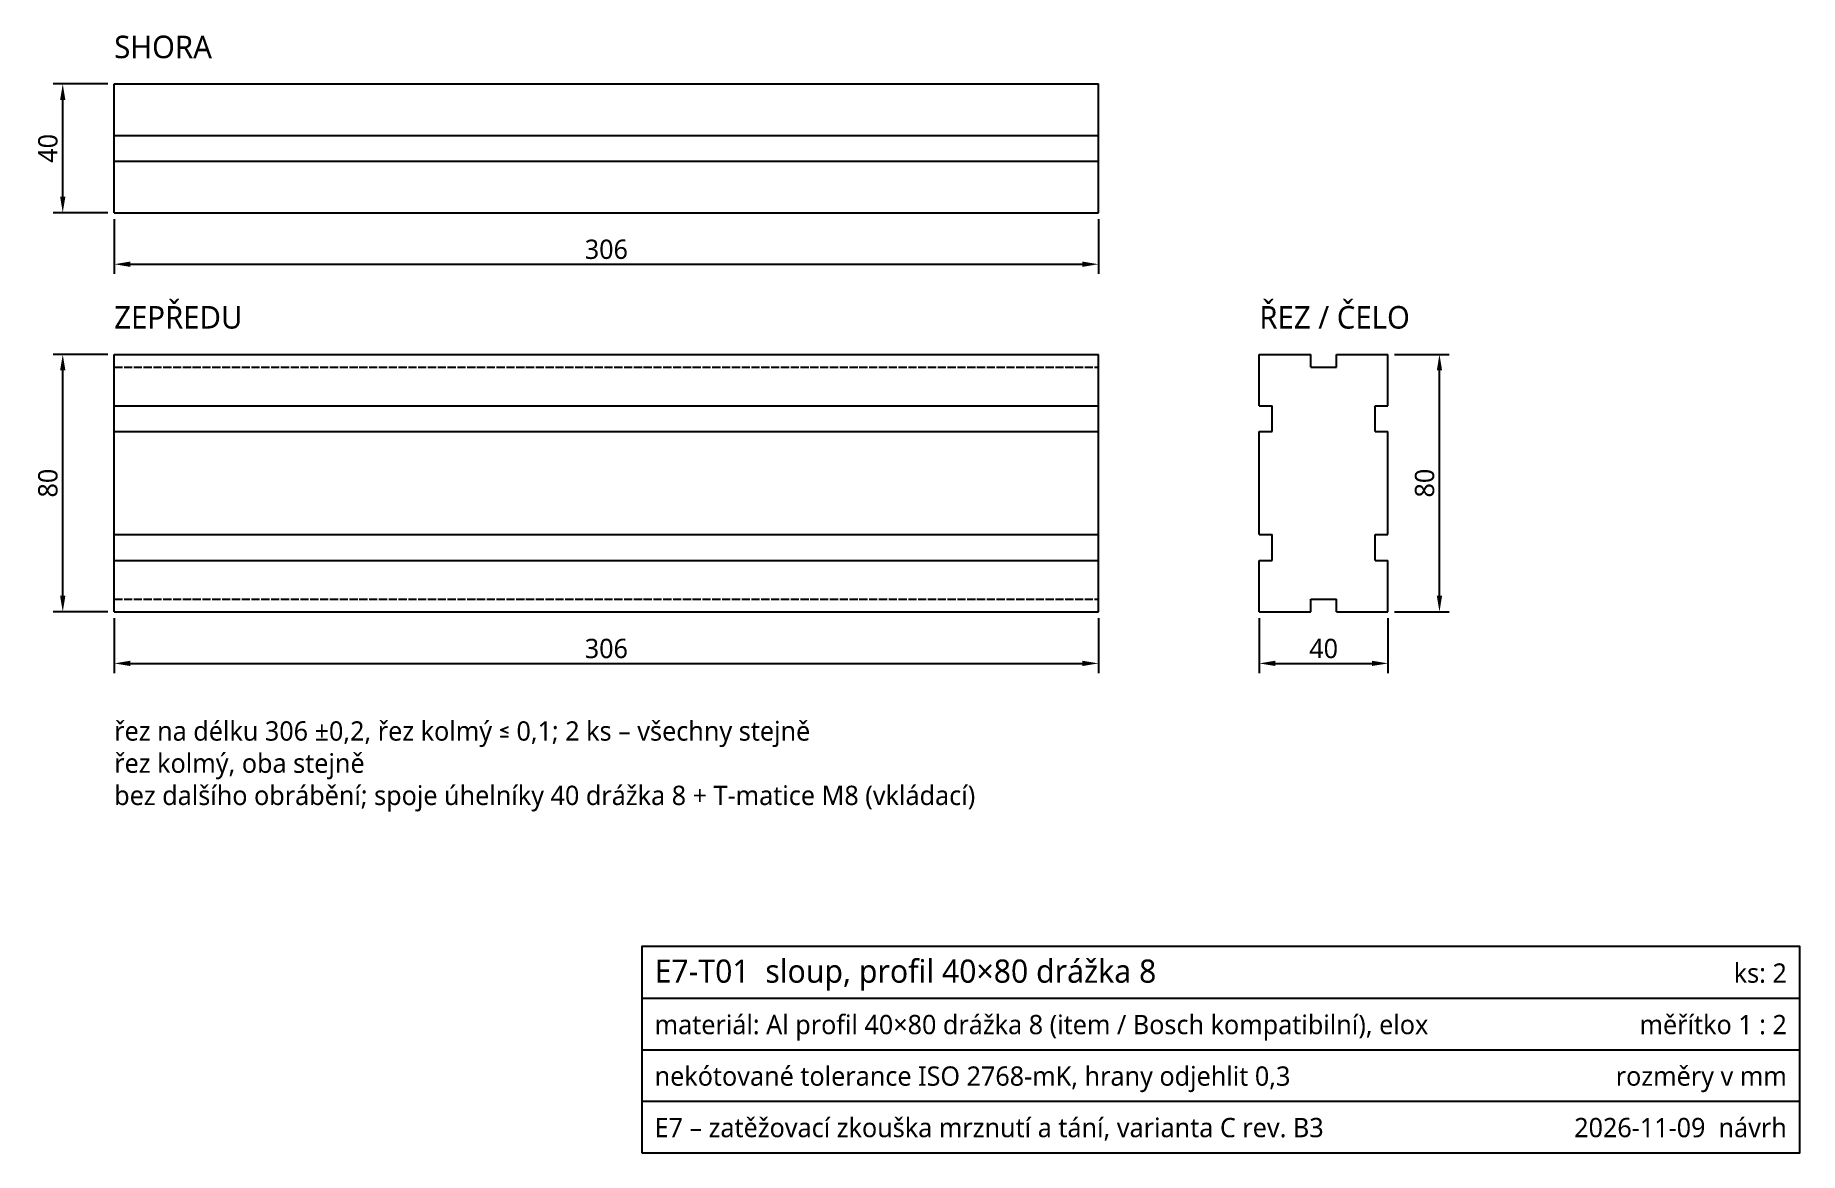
# Model space of a CAD drawing. Header units: millimetres. Extents: x 25 to 574, y 16 to 363.
import ezdxf
from ezdxf.enums import TextEntityAlignment as Align

# ---------------------------------------------------------------- set-up
doc = ezdxf.new("R2010")
doc.units = ezdxf.units.MM
doc.header["$LTSCALE"] = 2
doc.linetypes.add('DASHED', pattern=[1.524, 1.27, -0.254])
for name, color, linetype, true_color in [('DIM', 7, 'CONTINUOUS', 0x000000), ('FRAME', 7, 'CONTINUOUS', 0x000000), ('OUTLINE', 7, 'CONTINUOUS', 0x000000), ('TEXT', 7, 'CONTINUOUS', 0x000000)]:
    doc.layers.add(name, color=color, linetype=linetype, true_color=true_color)
doc.layers.add('HIDDEN', color=8, linetype='DASHED')
doc.styles.add('OpenSans', font='OpenSans-Regular.ttf')
doc.dimstyles.new('E7', dxfattribs={"dimtxt": 6, "dimasz": 5, "dimexe": 3, "dimexo": 2, "dimgap": 1.6, "dimtad": 1, "dimtxsty": 'OpenSans', "dimcen": 2.5, "dimclrd": 256, "dimclre": 256, "dimclrt": 256, "dimazin": 3, "dimtfac": 1, "dimtmove": 0, "dimatfit": 3})

msp = doc.modelspace()

# ---------------------------------------------------------------- linework, layer by layer
at = {"layer": 'FRAME'}
msp.add_lwpolyline([(214, 16), (574, 16), (574, 80), (214, 80)], close=True, dxfattribs=at)
for points in [[(214, 64), (574, 64)], [(214, 48), (574, 48)], [(214, 32), (574, 32)]]:
    msp.add_lwpolyline(points, dxfattribs=at)
at = {"layer": 'HIDDEN'}
for points in [[(50, 260), (50, 264)], [(50, 260), (50, 264)], [(50, 248), (50, 264)], [(50, 264), (356, 264)], [(50, 264), (356, 264)], [(50, 264), (356, 264)], [(356, 260), (356, 264)], [(356, 260), (356, 264)], [(356, 248), (356, 264)], [(406, 264), (422, 264)], [(406, 248), (406, 264)], [(422, 260), (422, 264)], [(430, 260), (430, 264)], [(430, 264), (446, 264)], [(446, 248), (446, 264)], [(50, 260), (356, 260)], [(50, 260), (356, 260)], [(422, 260), (430, 260)], [(50, 240), (50, 248)], [(50, 248), (356, 248)], [(50, 248), (356, 248)], [(50, 248), (356, 248)], [(356, 240), (356, 248)], [(406, 248), (410, 248)], [(410, 240), (410, 248)], [(442, 248), (446, 248)], [(442, 240), (442, 248)], [(50, 208), (50, 240)], [(50, 240), (356, 240)], [(50, 240), (356, 240)], [(50, 240), (356, 240)], [(356, 208), (356, 240)], [(406, 208), (406, 240)], [(406, 240), (410, 240)], [(442, 240), (446, 240)], [(446, 208), (446, 240)], [(50, 200), (50, 208)], [(50, 208), (356, 208)], [(50, 208), (356, 208)], [(50, 208), (356, 208)], [(356, 200), (356, 208)], [(406, 208), (410, 208)], [(410, 200), (410, 208)], [(442, 208), (446, 208)], [(442, 200), (442, 208)], [(50, 184), (50, 200)], [(50, 200), (356, 200)], [(50, 200), (356, 200)], [(50, 200), (356, 200)], [(356, 184), (356, 200)], [(406, 184), (406, 200)], [(406, 200), (410, 200)], [(442, 200), (446, 200)], [(446, 184), (446, 200)], [(50, 184), (50, 188)], [(50, 184), (50, 188)], [(50, 188), (356, 188)], [(50, 188), (356, 188)], [(356, 184), (356, 188)], [(356, 184), (356, 188)], [(422, 188), (430, 188)], [(422, 184), (422, 188)], [(430, 184), (430, 188)], [(50, 184), (356, 184)], [(50, 184), (356, 184)], [(50, 184), (356, 184)], [(406, 184), (422, 184)], [(430, 184), (446, 184)]]:
    msp.add_lwpolyline(points, dxfattribs=at)
at = {"layer": 'OUTLINE'}
for points in [[(50, 332), (50, 348)], [(50, 348), (356, 348)], [(356, 332), (356, 348)], [(50, 324), (50, 332)], [(50, 332), (356, 332)], [(356, 324), (356, 332)], [(50, 308), (50, 324)], [(50, 324), (356, 324)], [(356, 308), (356, 324)], [(50, 308), (356, 308)], [(50, 248), (50, 264)], [(50, 264), (356, 264)], [(356, 248), (356, 264)], [(406, 264), (422, 264)], [(406, 248), (406, 264)], [(422, 260), (422, 264)], [(430, 260), (430, 264)], [(430, 264), (446, 264)], [(446, 248), (446, 264)], [(422, 260), (430, 260)], [(50, 240), (50, 248)], [(50, 248), (356, 248)], [(356, 240), (356, 248)], [(406, 248), (410, 248)], [(410, 240), (410, 248)], [(442, 248), (446, 248)], [(442, 240), (442, 248)], [(50, 208), (50, 240)], [(50, 240), (356, 240)], [(356, 208), (356, 240)], [(406, 208), (406, 240)], [(406, 240), (410, 240)], [(442, 240), (446, 240)], [(446, 208), (446, 240)], [(50, 200), (50, 208)], [(50, 208), (356, 208)], [(356, 200), (356, 208)], [(406, 208), (410, 208)], [(410, 200), (410, 208)], [(442, 208), (446, 208)], [(442, 200), (442, 208)], [(50, 184), (50, 200)], [(50, 200), (356, 200)], [(356, 184), (356, 200)], [(406, 184), (406, 200)], [(406, 200), (410, 200)], [(442, 200), (446, 200)], [(446, 184), (446, 200)], [(422, 188), (430, 188)], [(422, 184), (422, 188)], [(430, 184), (430, 188)], [(50, 184), (356, 184)], [(406, 184), (422, 184)], [(430, 184), (446, 184)]]:
    msp.add_lwpolyline(points, dxfattribs=at)

# ---------------------------------------------------------------- texts
at = {"layer": 'TEXT', "style": 'OpenSans'}
for s, height, p in [('SHORA', 7, (50, 356)), ('ZEPŘEDU', 7, (50, 272)), ('ŘEZ / ČELO', 7, (406, 272)), ('řez na délku 306 ±0,2, řez kolmý ≤ 0,1; 2 ks – všechny stejně', 6, (50, 144)), ('řez kolmý, oba stejně', 6, (50, 134)), ('bez dalšího obrábění; spoje úhelníky 40 drážka 8 + T-matice M8 (vkládací)', 6, (50, 124)), ('E7-T01  sloup, profil 40×80 drážka 8', 7.2, (218, 68.8)), ('materiál: Al profil 40×80 drážka 8 (item / Bosch kompatibilní), elox', 6, (218, 52.8)), ('nekótované tolerance ISO 2768-mK, hrany odjehlit 0,3', 6, (218, 36.8)), ('E7 – zatěžovací zkouška mrznutí a tání, varianta C rev. B3', 6, (218, 20.8))]:
    msp.add_text(s, height=height, dxfattribs=at).set_placement(p)
for s, p in [('ks: 2', (570, 68.8)), ('měřítko 1 : 2', (570, 52.8)), ('rozměry v mm', (570, 36.8)), ('2026-11-09  návrh', (570, 20.8))]:
    msp.add_text(s, height=6, dxfattribs=at).set_placement(p, align=Align.RIGHT)

# ---------------------------------------------------------------- dimensions: what is measured, and where the dimension line sits
at = {"layer": 'DIM'}
for base, p1, p2 in [((34, 308), (50, 308), (50, 348)), ((34, 184), (50, 184), (50, 264)), ((462, 184), (446, 184), (446, 264))]:
    msp.add_linear_dim(base=base, p1=p1, p2=p2, angle=90, dimstyle='E7', dxfattribs=at).render()
for base, p1, p2 in [((50, 292), (50, 308), (356, 308)), ((50, 168), (50, 184), (356, 184)), ((406, 168), (406, 184), (446, 184))]:
    msp.add_linear_dim(base=base, p1=p1, p2=p2, dimstyle='E7', dxfattribs=at).render()

doc.saveas('drawing.dxf')
